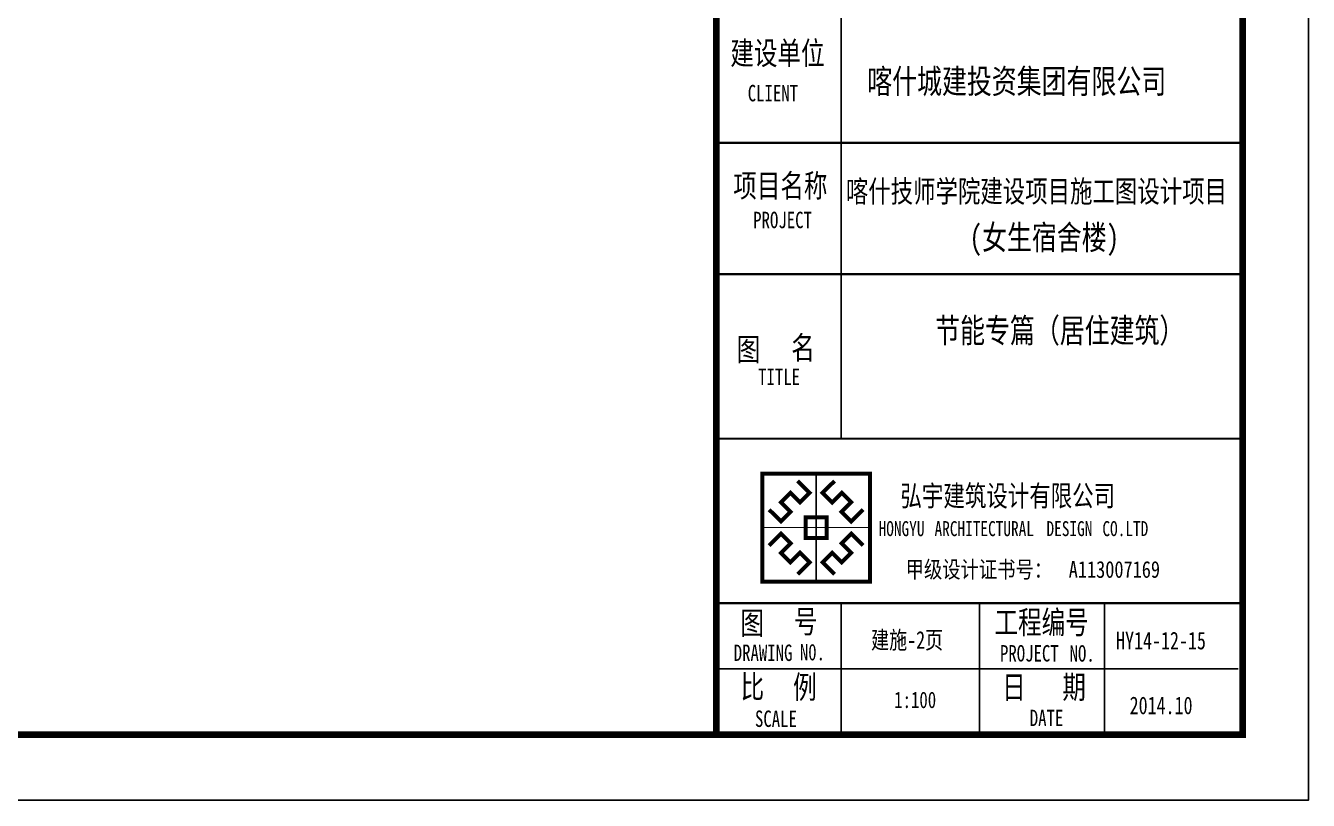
# Model space of a CAD drawing. Extents: x 30064 to 135164, y 17999 to 492668.
# Drawn here: x 94681 to 114181, y 259646 to 271427 of the extents above; entities that cross this region are included whole.
import ezdxf

# ---------------------------------------------------------------- set-up
doc = ezdxf.new("R2010")
doc.units = 0
doc.header["$LTSCALE"] = 1000
doc.header["$MEASUREMENT"] = 0
for name, color, linetype in [('PUB_TITLE', 7, 'Continuous'), ('TK', 126, 'Continuous'), ('TWT_TITLE', 7, 'Continuous')]:
    doc.layers.add(name, color=color, linetype=linetype)
doc.styles.add('-宋体', font='', dxfattribs={"width": 0.8})
doc.styles.add('_TEL_DIM', font='simhei.ttf', dxfattribs={"width": 0.8, "height": 3.5})
doc.styles.get('-宋体').set_extended_font_data('SimSun')

# ---------------------------------------------------------------- blocks, each defined once
blk = doc.blocks.new('logo')
at = {"color": 6}
blk.add_line((1004, 2011), (1004, 0), dxfattribs=at)
at = {"color": 6, "const_width": 74.6}
for points in [[(0, 2011), (2008, 2011), (2008, 0), (0, 0)], [(809, 1198), (1199, 1198), (1199, 813), (809, 813)]]:
    blk.add_lwpolyline(points, close=True, dxfattribs=at)
at = {"color": 6}
blk.add_lwpolyline([(0, 2011), (2008, 2011), (2008, 0), (0, 0)], close=True, dxfattribs=at)
for points, const_width in [([(660, 1874), (883, 1654), (704, 1475), (526, 1653), (350, 1477), (528, 1299), (350, 1120), (129, 1340)], 74.6), ([(1004, 2011), (1004, 0)], 15.2), ([(1348, 1874), (1125, 1654), (1304, 1475), (1482, 1653), (1658, 1477), (1480, 1299), (1659, 1120), (1879, 1340)], 74.6), ([(0, 1006), (2008, 1006)], 15.2), ([(660, 137), (883, 357), (704, 536), (526, 358), (350, 534), (528, 712), (350, 891), (129, 671)], 74.6), ([(1348, 137), (1125, 357), (1304, 536), (1482, 358), (1658, 534), (1480, 712), (1659, 891), (1879, 671)], 74.6)]:
    blk.add_lwpolyline(points, dxfattribs=dict(at, const_width=const_width))

msp = doc.modelspace()

# ---------------------------------------------------------------- linework, layer by layer
for p, q in [((105181, 260645), (105181, 318045)), ((107081, 265146), (107081, 271646)), ((106381, 265146), (113181, 265146)), ((106381, 262646), (113181, 262646)), ((106381, 262646), (113116, 262646)), ((107081, 260645), (107081, 262646)), ((109181, 260645), (109181, 262646)), ((111081, 260645), (111081, 262646)), ((105181, 261646), (113116, 261646)), ((107381, 261646), (107581, 261646)), ((113181, 260645), (106381, 260645)), ((106381, 260645), (108081, 260645)), ((113181, 260646), (107229, 260646))]:
    msp.add_line(p, q)
at = {"const_width": 34}
for points in [[(105181, 269646), (113181, 269646)], [(105181, 267646), (113181, 267646)], [(105181, 265146), (113181, 265146)], [(105181, 262646), (113181, 262646)]]:
    msp.add_lwpolyline(points, dxfattribs=at)
msp.add_point((113181, 260646))
at = {"layer": 'PUB_TITLE', "const_width": 100}
msp.add_lwpolyline([(105181, 318045), (113181, 318045), (113181, 260646), (105181, 260646)], close=True, dxfattribs=at)
at = {"layer": 'TWT_TITLE'}
msp.add_lwpolyline([(30081, 259646), (114181, 259646), (114181, 319046), (30081, 319046)], close=True, dxfattribs=at)
at = {"layer": 'TWT_TITLE', "const_width": 100}
msp.add_lwpolyline([(32581, 260646), (113181, 260646), (113181, 318046), (32581, 318046)], close=True, dxfattribs=at)

# ---------------------------------------------------------------- block references
at = {"color": 5, "xscale": 0.8162497762823477, "yscale": 0.8162497763405554, "zscale": 0.8162497763138334}
msp.add_blockref('logo', (105878, 262973), dxfattribs=at)

# ---------------------------------------------------------------- texts
at = {"style": '-宋体', "width": 0.75}
for s, height, p in [('建设单位', 350, (105394, 270834)), ('喀什城建投资集团有限公司', 370.27, (107475, 270396)), ('CLIENT', 250, (105658, 270276)), ('项目名称', 350, (105438, 268818)), ('喀什技师学院建设项目施工图设计项目', 333.25, (107149, 268741)), ('PROJECT', 250, (105741, 268347)), ('(女生宿舍楼)', 370.3, (109031, 268022)), ('节能专篇（居住建筑）', 370.3, (108508, 266606)), ('图', 350, (105490, 266328)), ('名', 350, (106319, 266353)), ('TITLE', 250, (105816, 265961)), ('图', 350, (105548, 262166)), ('号', 350, (106360, 262190)), ('工程编号', 350, (109410, 262178)), ('建施-2页', 267.7, (107534, 261951)), ('HY14-12-15', 267.7, (111258, 261942)), ('DRAWING', 250, (105445, 261765)), ('N0.', 250, (106450, 261775)), ('PROJECT', 250, (109493, 261757)), ('NO.', 250, (110551, 261755)), ('比', 350, (105550, 261200)), ('例', 350, (106348, 261194)), ('日', 350, (109526, 261191)), ('期', 350, (110441, 261194)), ('1:100', 250, (107885, 261049)), ('2014.10', 267.7, (111464, 260956)), ('SCALE', 250, (105768, 260762)), ('DATE', 250, (109946, 260774))]:
    msp.add_text(s, height=height, dxfattribs=at).set_placement(p)
at = {"layer": 'TK', "color": 9}
for s, height, style, width, p in [('弘宇建筑设计有限公司', 319, '-宋体', 0.75, (107980, 264118)), ('HONGYU', 227.8, '-宋体', 0.75, (107648, 263664, 0)), ('ARCHITECTURAL', 227.85, '-宋体', 0.75, (108498, 263664, 0)), ('DESIGN', 227.8, '-宋体', 0.75, (110200, 263664, 0)), ('CO.LTD', 227.8, '-宋体', 0.75, (111050, 263664, 0)), ('甲级设计证书号：', 255.1, '_TEL_DIM', 0.8, (108059, 263030)), ('A113007169', 255.1, '_TEL_DIM', 0.8, (110538, 263030))]:
    msp.add_text(s, height=height, dxfattribs=dict(at, style=style, width=width)).set_placement(p)

doc.saveas('drawing.dxf')
